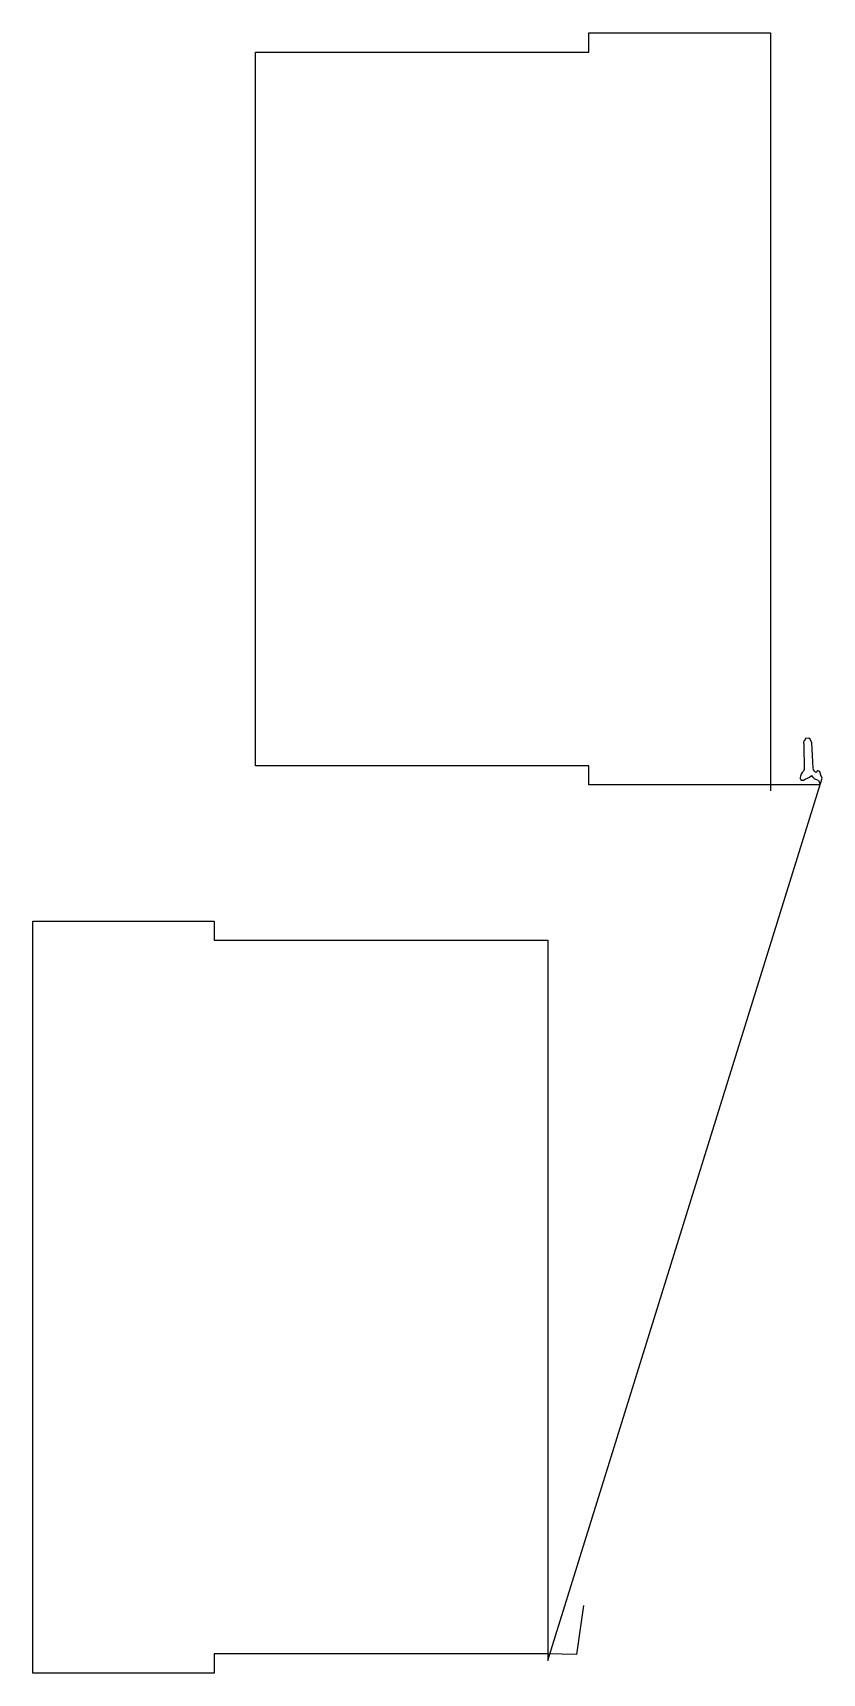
# Model space of a CAD drawing. Header units: metres. Extents: x 82 to 698, y 873 to 2152.
import ezdxf

# ---------------------------------------------------------------- set-up
doc = ezdxf.new("R2010")
doc.units = ezdxf.units.M

msp = doc.modelspace()

# ---------------------------------------------------------------- linework, layer by layer
at = {"layer": 'TOOL_0'}
for p, q in [((515.614, 2137.022), (515.614, 2152.022)), ((515.614, 2152.022), (657.114, 2152.022)), ((657.114, 2152.022), (657.114, 1565.522)), ((255.614, 1580.522), (255.614, 2137.022)), ((255.614, 2137.022), (515.614, 2137.022)), ((683.287, 1599.53), (683.043, 1598.553)), ((684.14, 1600.996), (683.287, 1599.53)), ((684.627, 1601.607), (684.14, 1600.996)), ((687.063, 1601.973), (684.627, 1601.607)), ((688.037, 1601.24), (687.063, 1601.973)), ((689.377, 1598.308), (688.037, 1601.24)), ((683.043, 1598.553), (683.287, 1596.72)), ((683.287, 1596.72), (683.531, 1577.539)), ((690.351, 1583.526), (689.377, 1598.308)), ((515.614, 1580.522), (255.614, 1580.522)), ((515.614, 1565.522), (515.614, 1580.522)), ((681.095, 1573.997), (680.73, 1572.409)), ((681.826, 1575.096), (681.095, 1573.997)), ((682.922, 1576.195), (681.826, 1575.096)), ((683.531, 1577.539), (682.922, 1576.195)), ((690.473, 1578.761), (690.351, 1583.526)), ((690.838, 1577.417), (690.473, 1578.761)), ((691.569, 1576.318), (690.838, 1577.417)), ((692.543, 1575.341), (691.569, 1576.318)), ((693.03, 1575.463), (692.543, 1575.341)), ((693.274, 1575.952), (693.03, 1575.463)), ((693.518, 1576.441), (693.274, 1575.952)), ((694.249, 1576.441), (693.518, 1576.441)), ((694.98, 1576.197), (694.249, 1576.441)), ((695.589, 1575.708), (694.98, 1576.197)), ((696.441, 1573.02), (695.589, 1575.708)), ((483.53, 882.74), (697.537, 1570.821)), ((657.114, 1565.522), (515.614, 1565.522)), ((657.114, 1565.522), (657.103, 1560.925)), ((695.588, 1565.69), (657.114, 1565.522)), ((680.73, 1572.409), (680.486, 1571.432)), ((680.486, 1571.432), (680.486, 1570.332)), ((680.486, 1570.332), (681.095, 1569.355)), ((681.095, 1569.355), (682.8, 1569.233)), ((682.8, 1569.233), (683.044, 1569.233)), ((683.044, 1569.233), (684.262, 1569.966)), ((684.262, 1569.966), (685.967, 1570.821)), ((685.967, 1570.821), (687.55, 1571.676)), ((687.55, 1571.676), (689.255, 1572.776)), ((689.255, 1572.776), (689.986, 1571.921)), ((689.986, 1571.921), (690.473, 1571.188)), ((690.473, 1571.188), (691.447, 1570.211)), ((691.447, 1570.211), (693.03, 1569.722)), ((693.03, 1569.722), (694.491, 1569.233)), ((694.491, 1569.233), (694.735, 1568.867)), ((694.735, 1568.867), (694.979, 1568.5)), ((694.979, 1568.5), (695.344, 1567.034)), ((695.344, 1567.034), (695.588, 1565.69)), ((697.537, 1570.821), (696.441, 1573.02)), ((81.958, 872.864), (81.958, 1459.364)), ((81.958, 1459.364), (223.458, 1459.364)), ((223.458, 1459.364), (223.458, 1444.364)), ((223.458, 1444.364), (483.458, 1444.364)), ((483.458, 1444.364), (483.458, 887.864)), ((511.344, 925.7), (505.825, 887.39)), ((483.458, 887.864), (223.458, 887.864)), ((223.458, 887.864), (223.458, 872.864)), ((505.825, 887.39), (483.458, 887.864)), ((483.458, 887.864), (483.53, 882.74)), ((223.458, 872.864), (81.958, 872.864))]:
    msp.add_line(p, q, dxfattribs=at)

doc.saveas('drawing.dxf')
